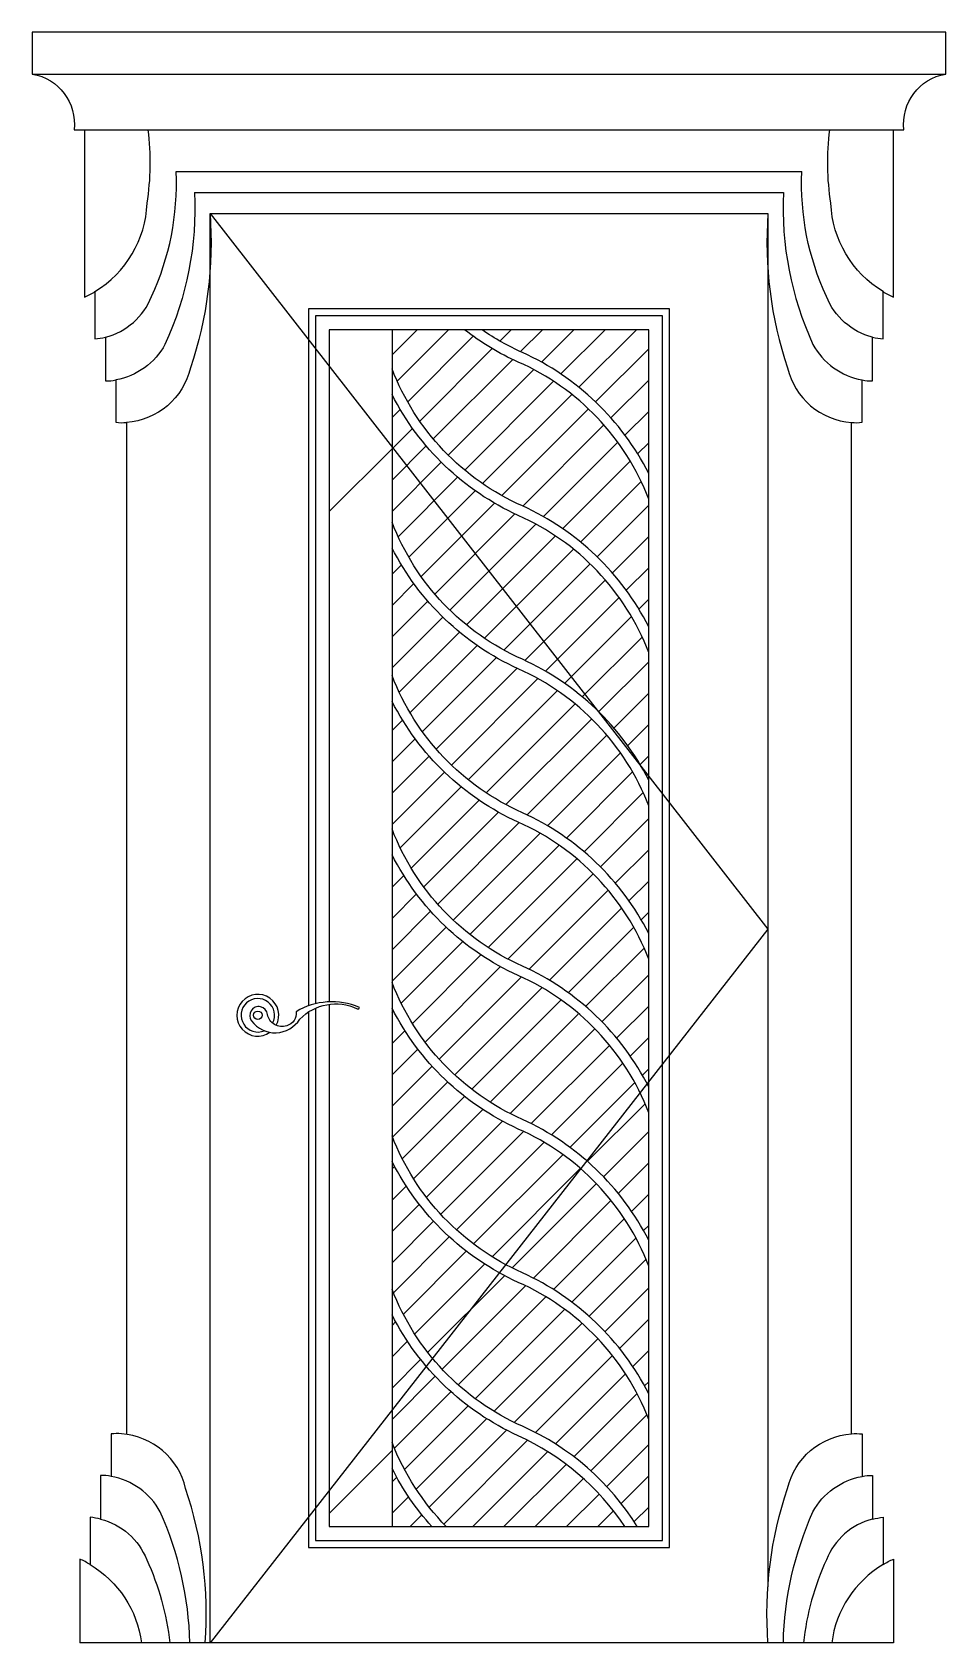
# Model space of a CAD drawing. Header units: metres. Extents: x -2449 to -1139, y -54 to 2256.
import ezdxf

# ---------------------------------------------------------------- set-up
doc = ezdxf.new("R2010")
doc.units = ezdxf.units.M
for name, color, linetype in [('2', 2, 'Continuous'), ('3', 3, 'Continuous'), ('4', 4, 'Continuous'), ('7', 7, 'Continuous')]:
    doc.layers.add(name, color=color, linetype=linetype)
pattern_1 = [(45, (0, 0), (-22.45064, 22.45064), [])]

msp = doc.modelspace()

# ---------------------------------------------------------------- hatches: boundary and pattern name
at = {"layer": '3'}
h = msp.add_hatch(dxfattribs=at)
h.set_pattern_fill('AR-SAND,_O', scale=10)
h.set_pattern_definition(pattern_1)
h.paths.add_polyline_path([(-1804.12, 1829.44), (-1565.39, 1829.44), (-1565.39, 1623.57, 0.17), (-1746.33, 1796.88, -0.05)])
h.paths.add_polyline_path([(-1933.39, 1773.51), (-1933.39, 1829.44), (-1829.42, 1829.44, 0.06), (-1752.45, 1783.18, -0.2), (-1565.39, 1586.55), (-1565.39, 1403.57, 0.17), (-1746.33, 1576.88, -0.2)])
h.paths.add_polyline_path([(-1933.39, 1661.46), (-1933.39, 1736.49, 0.17), (-1752.45, 1563.18, -0.2), (-1565.39, 1366.55), (-1565.39, 1189.39), (-1575.33, 1202.14, 0.07), (-1640.14, 1285.28)])
h.paths.add_polyline_path([(-1933.39, 1553.51), (-1933.39, 1661.46), (-1640.14, 1285.28, 0.09), (-1746.33, 1356.88, -0.2)])
h.paths.add_polyline_path([(-1933.39, 1333.51), (-1933.39, 1516.49, 0.17), (-1752.45, 1343.18, -0.2), (-1565.39, 1146.55), (-1565.39, 963.57, 0.17), (-1746.33, 1136.88, -0.2)])
h.paths.add_polyline_path([(-1933.39, 1113.51), (-1933.39, 1296.49, 0.17), (-1752.45, 1123.18, -0.2), (-1565.39, 926.55), (-1565.39, 751.21), (-1567.74, 748.2, 0.17), (-1746.33, 916.88, -0.2)])
h.paths.add_polyline_path([(-1933.39, 893.51), (-1933.39, 1076.49, 0.17), (-1752.45, 903.18, -0.17), (-1577.95, 735.13), (-1653.93, 637.9, 0.07), (-1746.33, 696.88, -0.2)])
h.paths.add_polyline_path([(-1577.95, 735.13, -0.02), (-1565.39, 706.55), (-1565.39, 523.57, 0.1), (-1653.93, 637.9)])
h.paths.add_polyline_path([(-1663.18, 626.07, -0.12), (-1565.39, 486.55), (-1565.39, 303.57, 0.17), (-1746.33, 476.88, -0.02), (-1770.47, 488.77)])
h.paths.add_polyline_path([(-1933.39, 673.51), (-1933.39, 856.49, 0.17), (-1752.45, 683.18, -0.07), (-1663.18, 626.07), (-1770.47, 488.77, -0.18)])
h.paths.add_polyline_path([(-1933.39, 453.51), (-1933.39, 636.49, 0.15), (-1779.83, 476.79), (-1875.26, 354.67, -0.08)])
h.paths.add_polyline_path([(-1875.26, 354.67), (-1779.83, 476.79, 0.02), (-1752.45, 463.18, -0.2), (-1565.39, 266.55), (-1565.39, 112.96), (-1581.77, 112.96, 0.15), (-1746.33, 256.88, -0.11)])
h.paths.add_polyline_path([(-1933.39, 416.49, 0.06), (-1884.71, 342.58), (-1933.39, 280.28)])
h.paths.add_polyline_path([(-1933.39, 196.49, 0.07), (-1876.28, 112.96), (-1933.39, 112.96)])
h.paths.add_polyline_path([(-1575.33, 1202.14), (-1565.39, 1189.39), (-1565.39, 1183.57, 0.01)])
h = msp.add_hatch(dxfattribs=at)
h.set_pattern_fill('AR-SAND,_O', scale=10)
h.set_pattern_definition(pattern_1)
h.paths.add_polyline_path([(-1855.68, 112.96), (-1599.55, 112.96, 0.14), (-1752.45, 243.18, -0.11), (-1884.71, 342.58), (-1933.39, 280.28), (-1933.39, 233.51, 0.1)])
at = {"layer": '7'}
h = msp.add_hatch(dxfattribs=at)
h.set_pattern_fill('ANSI32', scale=160)
h.paths.add_polyline_path([(-2023.39, 1162.5), (-1933.39, 1281.15), (-1933.39, 659.67), (-2023.39, 778.03)])
h.paths.add_polyline_path([(-2023.39, 778.03), (-1933.39, 659.67), (-1933.39, 112.96), (-2023.39, 112.96)])
h.paths.add_polyline_path([(-1933.39, 1281.15), (-2023.39, 1162.5), (-2023.39, 1829.44), (-1933.39, 1829.44)])

# ---------------------------------------------------------------- linework, layer by layer
for points in [[(-1274.39, 245.88), (-1274.39, 1696.69, 0.07), (-1259.39, 1696.78), (-1259.39, 1757.73, 0.08), (-1244.39, 1756.28), (-1244.39, 1818.86, 0.03), (-1229.39, 1816.28), (-1229.39, 1884.24, 0.05), (-1214.39, 1876.28), (-1214.39, 2116.28), (-1199.39, 2116.28, -0.4), (-1139.39, 2196.28), (-1139.39, 2256.28), (-2449.39, 2256.28), (-2449.39, 2196.28, -0.4), (-2389.39, 2116.28), (-2374.39, 2116.28), (-2374.39, 1876.28, 0.05), (-2359.39, 1884.24), (-2359.39, 1816.28, 0.03), (-2344.39, 1818.86), (-2344.39, 1756.28, 0.08), (-2329.39, 1757.73), (-2329.39, 1696.78, 0.07), (-2314.39, 1696.69), (-2314.39, 245.16)], [(-2321.33, 245.88, 0.07), (-2336.33, 245.79), (-2336.33, 184.83, 0.08), (-2351.33, 186.28), (-2351.33, 123.71, 0.03), (-2366.33, 126.28), (-2366.33, 58.33, 0.05), (-2381.33, 66.28), (-2381.33, -53.72)], [(-1274.39, 245.88, -0.07), (-1259.39, 245.79), (-1259.39, 184.83, -0.08), (-1244.39, 186.28), (-1244.39, 123.71, -0.03), (-1229.39, 126.28), (-1229.39, 58.33, -0.05), (-1214.39, 66.28), (-1214.39, -53.72)]]:
    msp.add_lwpolyline(points, format="xyb")
at = {"layer": '2'}
msp.add_line((-1214.39, -53.72), (-2381.33, -53.72), dxfattribs=at)
at = {"layer": '3'}
for points in [[(-2194.39, 1996.28), (-1394.39, 970.03), (-2194.39, -53.72)], [(-2053.39, 850.91), (-2053.39, 82.96), (-1535.39, 82.96), (-1535.39, 1859.44), (-2053.39, 1859.44), (-2053.39, 859.7)], [(-2043.39, 856.33), (-2043.39, 92.96), (-1545.39, 92.96), (-1545.39, 1849.44), (-2043.39, 1849.44), (-2043.39, 862.68)]]:
    msp.add_lwpolyline(points, dxfattribs=at)
msp.add_circle((-2125.86, 846.28), 6, dxfattribs=at)
msp.add_arc((-2125.86, 846.28), 24, 331.97, 292.86, dxfattribs=at)
at = {"layer": '4'}
msp.add_lwpolyline([(-2194.39, -53.72), (-2194.39, 1996.28), (-1394.39, 1996.28), (-1394.39, 26.59)], dxfattribs=at)
at = {"layer": '7'}
for p, q in [((-2449.39, 2196.28), (-1139.39, 2196.28)), ((-2374.39, 2116.28), (-1214.39, 2116.28)), ((-2243.01, 2056.28), (-1345.77, 2056.28)), ((-2216.67, 2026.28), (-1372.12, 2026.28)), ((-1933.39, 1829.44), (-1933.39, 112.96))]:
    msp.add_line(p, q, dxfattribs=at)
for points in [[(-2359.39, 1884.24, 0.25), (-2284.58, 2010.91, 0.07), (-2283.16, 2116.28)], [(-1229.39, 1884.24, -0.25), (-1304.2, 2010.91, -0.07), (-1305.63, 2116.28)], [(-2344.39, 1818.86, 0.24), (-2278.28, 1877.07, 0.12), (-2243.01, 2056.28)], [(-1244.39, 1818.86, -0.24), (-1310.5, 1877.07, -0.12), (-1345.77, 2056.28)], [(-2216.67, 2026.28, -0.12), (-2258.99, 1808.54, -0.23), (-2329.39, 1757.73, -0.23)], [(-1372.12, 2026.28, 0.12), (-1329.8, 1808.54, 0.23), (-1259.39, 1757.73, 0.23)], [(-2194.39, 1996.28, -0.1), (-2222.46, 1774.86, -0.33), (-2314.39, 1696.69, -0.33)], [(-1394.39, 1996.28, 0.1), (-1366.32, 1774.86, 0.33), (-1274.39, 1696.69, 0.33)], [(-1565.39, 1586.55, 0.2), (-1752.45, 1783.18, -0.06), (-1829.42, 1829.44, -0.06)], [(-1565.39, 1623.57, 0.17), (-1746.33, 1796.88, -0.05), (-1804.12, 1829.44, -0.05)], [(-1565.39, 1403.57, 0.17), (-1746.33, 1576.88, -0.2), (-1933.39, 1773.51)], [(-1565.39, 1366.55, 0.2), (-1752.45, 1563.18, -0.17), (-1933.39, 1736.49)], [(-1565.39, 1183.57, 0.17), (-1746.33, 1356.88, -0.2), (-1933.39, 1553.51)], [(-1565.39, 1146.55, 0.2), (-1752.45, 1343.18, -0.17), (-1933.39, 1516.49)], [(-1565.39, 963.57, 0.17), (-1746.33, 1136.88, -0.2), (-1933.39, 1333.51)], [(-1565.39, 926.55, 0.2), (-1752.45, 1123.18, -0.17), (-1933.39, 1296.49)], [(-1565.39, 743.57, 0.17), (-1746.33, 916.88, -0.2), (-1933.39, 1113.51)], [(-1565.39, 706.55, 0.2), (-1752.45, 903.18, -0.17), (-1933.39, 1076.49)], [(-1565.39, 523.57, 0.17), (-1746.33, 696.88, -0.2), (-1933.39, 893.51)], [(-2134.75, 838.22, 0.53), (-2065.71, 840.84, -0.32), (-1983.37, 855.71, 0.56), (-1980.2, 857.55, 0.24), (-2071.02, 851.46, -0.38), (-2084.43, 831.26, -0.45), (-2112.17, 847.33)], [(-1565.39, 486.55, 0.2), (-1752.45, 683.18, -0.17), (-1933.39, 856.49)], [(-1565.39, 303.57, 0.17), (-1746.33, 476.88, -0.2), (-1933.39, 673.51)], [(-1565.39, 266.55, 0.2), (-1752.45, 463.18, -0.17), (-1933.39, 636.49)], [(-1581.77, 112.96, 0.15), (-1746.33, 256.88, -0.2), (-1933.39, 453.51)], [(-1599.55, 112.96, 0.14), (-1752.45, 243.18, -0.17), (-1933.39, 416.49)], [(-2201.33, -53.72, 0.1), (-2229.4, 167.71, 0.33), (-2321.33, 245.88, 0.33)], [(-1855.68, 112.96, -0.1), (-1933.39, 233.51)], [(-1394.39, -53.72, -0.1), (-1366.32, 167.71, -0.33), (-1274.39, 245.88, -0.33)], [(-2223.4, -53.72, 0.1), (-2265.92, 134.02, 0.23), (-2336.33, 184.83)], [(-1876.28, 112.96, -0.07), (-1933.39, 196.49)], [(-1372.33, -53.72, -0.1), (-1329.8, 134.02, -0.23), (-1259.39, 184.83)], [(-2351.33, 123.71, -0.24), (-2285.22, 65.49, -0.08), (-2252.18, -53.72, -0.08)], [(-1244.39, 123.71, 0.24), (-1310.5, 65.49, 0.08), (-1343.54, -53.72, 0.08)], [(-2366.33, 58.33, -0.23), (-2292.78, -53.72, -0.23)], [(-1229.39, 58.33, 0.23), (-1302.94, -53.72, 0.23)]]:
    msp.add_lwpolyline(points, format="xyb", dxfattribs=at)
msp.add_lwpolyline([(-2023.39, 861.94), (-2023.39, 112.96), (-1565.39, 112.96), (-1565.39, 1829.44), (-2023.39, 1829.44), (-2023.39, 865.45)], dxfattribs=at)
for centre, radius, start, end in [((-2125.86, 846.28), 30, 331.37, 305.51), ((-2124.77, 846.03), 12.67, 5.89, 218.07)]:
    msp.add_arc(centre, radius, start, end, dxfattribs=at)

doc.saveas('drawing.dxf')
